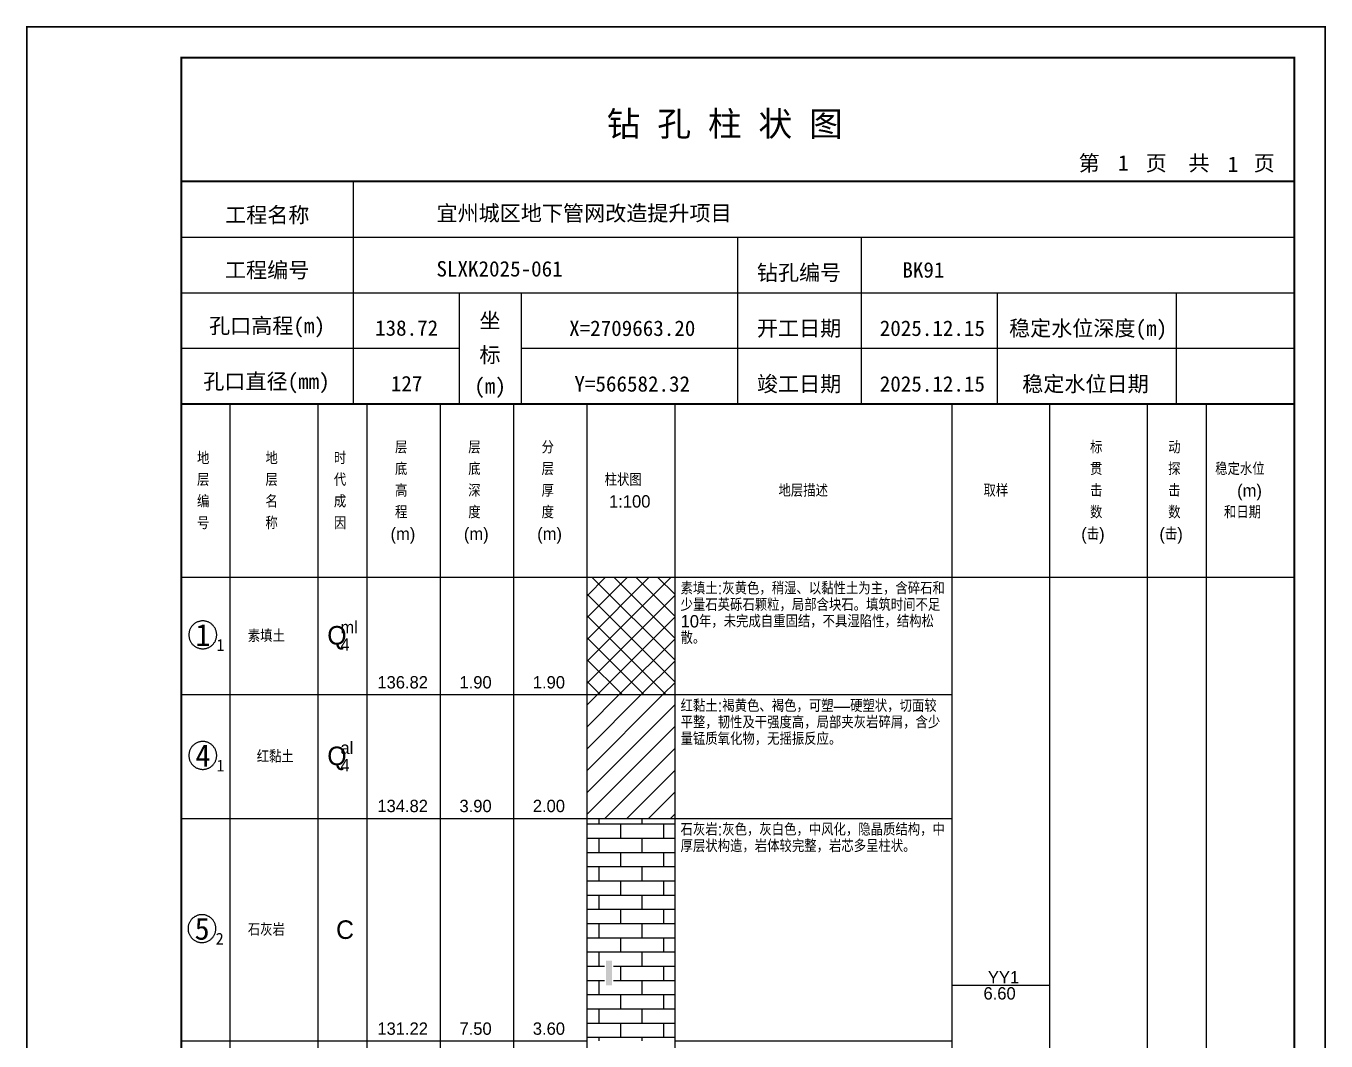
# Model space of a CAD drawing. Header units: millimetres. Extents: x 12489 to 89920, y 4630 to 4927.
# Drawn here: x 32289.3 to 32499.6, y 4762.7 to 4926.8 of the extents above; entities that cross this region are included whole.
import ezdxf
from ezdxf.enums import TextEntityAlignment as Align

# ---------------------------------------------------------------- set-up
doc = ezdxf.new("R2010")
doc.units = ezdxf.units.MM
doc.layers.add('ZZT_TC', color=7, linetype='Continuous')
doc.styles.add('成果图图块', font='', dxfattribs={"height": 2.5})
doc.styles.add('成果图模板', font='')
doc.styles.add('成果图模板标题', font='simhei.ttf')
doc.styles.add('成果图表体', font='Comfont.shx', dxfattribs={"height": 2, "bigfont": 'Hztxt12a.shx'})
doc.styles.get('成果图图块').set_extended_font_data('FangSong_GB2312')
doc.styles.get('成果图模板').set_extended_font_data('FangSong_GB2312')

# ---------------------------------------------------------------- blocks, each defined once
blk = doc.blocks.new('DCBH-1-1-1129', base_point=(0.3, -0.11))
at = {"layer": 'ZZT_TC', "color": 7}
blk.add_polyline3d([(-0.19, 2.31, 0), (-0.3, 2.31, 0), (-0.41, 2.3, 0), (-0.52, 2.29, 0), (-0.63, 2.27, 0), (-0.73, 2.24, 0), (-0.84, 2.21, 0), (-0.95, 2.18, 0), (-1.05, 2.14, 0), (-1.15, 2.09, 0), (-1.25, 2.04, 0), (-1.35, 1.99, 0), (-1.44, 1.93, 0), (-1.53, 1.87, 0), (-1.62, 1.8, 0), (-1.7, 1.73, 0), (-1.78, 1.65, 0), (-1.86, 1.57, 0), (-1.93, 1.49, 0), (-2, 1.4, 0), (-2.06, 1.31, 0), (-2.12, 1.22, 0), (-2.17, 1.12, 0), (-2.22, 1.02, 0), (-2.27, 0.92, 0), (-2.31, 0.82, 0), (-2.34, 0.71, 0), (-2.37, 0.61, 0), (-2.4, 0.5, 0), (-2.41, 0.39, 0), (-2.43, 0.28, 0), (-2.44, 0.17, 0), (-2.44, 0.06, 0), (-2.44, -0.05, 0), (-2.43, -0.16, 0), (-2.41, -0.27, 0), (-2.4, -0.38, 0), (-2.37, -0.49, 0), (-2.34, -0.6, 0), (-2.31, -0.7, 0), (-2.27, -0.8, 0), (-2.22, -0.9, 0), (-2.17, -1, 0), (-2.12, -1.1, 0), (-2.06, -1.19, 0), (-2, -1.28, 0), (-1.93, -1.37, 0), (-1.86, -1.45, 0), (-1.78, -1.53, 0), (-1.7, -1.61, 0), (-1.62, -1.68, 0), (-1.53, -1.75, 0), (-1.44, -1.81, 0), (-1.35, -1.87, 0), (-1.25, -1.93, 0), (-1.15, -1.98, 0), (-1.05, -2.02, 0), (-0.95, -2.06, 0), (-0.84, -2.1, 0), (-0.73, -2.13, 0), (-0.63, -2.15, 0), (-0.52, -2.17, 0), (-0.41, -2.18, 0), (-0.3, -2.19, 0), (-0.19, -2.19, 0), (-0.08, -2.19, 0), (0.03, -2.18, 0), (0.14, -2.17, 0), (0.25, -2.15, 0), (0.36, -2.13, 0), (0.47, -2.1, 0), (0.57, -2.06, 0), (0.67, -2.02, 0), (0.77, -1.98, 0), (0.87, -1.93, 0), (0.97, -1.87, 0), (1.06, -1.81, 0), (1.15, -1.75, 0), (1.24, -1.68, 0), (1.32, -1.61, 0), (1.4, -1.53, 0), (1.48, -1.45, 0), (1.55, -1.37, 0), (1.62, -1.28, 0), (1.68, -1.19, 0), (1.74, -1.1, 0), (1.8, -1, 0), (1.85, -0.9, 0), (1.89, -0.8, 0), (1.93, -0.7, 0), (1.97, -0.6, 0), (2, -0.49, 0), (2.02, -0.38, 0), (2.04, -0.27, 0), (2.05, -0.16, 0), (2.06, -0.05, 0), (2.06, 0.06, 0), (2.06, 0.17, 0), (2.05, 0.28, 0), (2.04, 0.39, 0), (2.02, 0.5, 0), (2, 0.61, 0), (1.97, 0.71, 0), (1.93, 0.82, 0), (1.89, 0.92, 0), (1.85, 1.02, 0), (1.8, 1.12, 0), (1.74, 1.22, 0), (1.68, 1.31, 0), (1.62, 1.4, 0), (1.55, 1.49, 0), (1.48, 1.57, 0), (1.4, 1.65, 0), (1.32, 1.73, 0), (1.24, 1.8, 0), (1.15, 1.87, 0), (1.06, 1.93, 0), (0.97, 1.99, 0), (0.87, 2.04, 0), (0.77, 2.09, 0), (0.67, 2.14, 0), (0.57, 2.18, 0), (0.47, 2.21, 0), (0.36, 2.24, 0), (0.25, 2.27, 0), (0.14, 2.29, 0), (0.03, 2.3, 0), (-0.08, 2.31, 0), (-0.19, 2.31, 0)], dxfattribs=at)
at = {"style": '成果图图块'}
blk.add_text('1', height=3.57, dxfattribs=at).set_placement((-0.16, -1.74), align=Align.CENTER)
blk.add_text('1', height=1.91, dxfattribs=at).set_placement((2.03, -2.53))
blk = doc.blocks.new('DCBH-1-1-1130', base_point=(0.3, -0.11))
at = {"layer": 'ZZT_TC', "color": 7}
blk.add_polyline3d([(-0.19, 2.31, 0), (-0.3, 2.31, 0), (-0.41, 2.3, 0), (-0.52, 2.29, 0), (-0.63, 2.27, 0), (-0.73, 2.24, 0), (-0.84, 2.21, 0), (-0.95, 2.18, 0), (-1.05, 2.14, 0), (-1.15, 2.09, 0), (-1.25, 2.04, 0), (-1.35, 1.99, 0), (-1.44, 1.93, 0), (-1.53, 1.87, 0), (-1.62, 1.8, 0), (-1.7, 1.73, 0), (-1.78, 1.65, 0), (-1.86, 1.57, 0), (-1.93, 1.49, 0), (-2, 1.4, 0), (-2.06, 1.31, 0), (-2.12, 1.22, 0), (-2.17, 1.12, 0), (-2.22, 1.02, 0), (-2.27, 0.92, 0), (-2.31, 0.82, 0), (-2.34, 0.71, 0), (-2.37, 0.61, 0), (-2.4, 0.5, 0), (-2.41, 0.39, 0), (-2.43, 0.28, 0), (-2.44, 0.17, 0), (-2.44, 0.06, 0), (-2.44, -0.05, 0), (-2.43, -0.16, 0), (-2.41, -0.27, 0), (-2.4, -0.38, 0), (-2.37, -0.49, 0), (-2.34, -0.6, 0), (-2.31, -0.7, 0), (-2.27, -0.8, 0), (-2.22, -0.9, 0), (-2.17, -1, 0), (-2.12, -1.1, 0), (-2.06, -1.19, 0), (-2, -1.28, 0), (-1.93, -1.37, 0), (-1.86, -1.45, 0), (-1.78, -1.53, 0), (-1.7, -1.61, 0), (-1.62, -1.68, 0), (-1.53, -1.75, 0), (-1.44, -1.81, 0), (-1.35, -1.87, 0), (-1.25, -1.93, 0), (-1.15, -1.98, 0), (-1.05, -2.02, 0), (-0.95, -2.06, 0), (-0.84, -2.1, 0), (-0.73, -2.13, 0), (-0.63, -2.15, 0), (-0.52, -2.17, 0), (-0.41, -2.18, 0), (-0.3, -2.19, 0), (-0.19, -2.19, 0), (-0.08, -2.19, 0), (0.03, -2.18, 0), (0.14, -2.17, 0), (0.25, -2.15, 0), (0.36, -2.13, 0), (0.47, -2.1, 0), (0.57, -2.06, 0), (0.67, -2.02, 0), (0.77, -1.98, 0), (0.87, -1.93, 0), (0.97, -1.87, 0), (1.06, -1.81, 0), (1.15, -1.75, 0), (1.24, -1.68, 0), (1.32, -1.61, 0), (1.4, -1.53, 0), (1.48, -1.45, 0), (1.55, -1.37, 0), (1.62, -1.28, 0), (1.68, -1.19, 0), (1.74, -1.1, 0), (1.8, -1, 0), (1.85, -0.9, 0), (1.89, -0.8, 0), (1.93, -0.7, 0), (1.97, -0.6, 0), (2, -0.49, 0), (2.02, -0.38, 0), (2.04, -0.27, 0), (2.05, -0.16, 0), (2.06, -0.05, 0), (2.06, 0.06, 0), (2.06, 0.17, 0), (2.05, 0.28, 0), (2.04, 0.39, 0), (2.02, 0.5, 0), (2, 0.61, 0), (1.97, 0.71, 0), (1.93, 0.82, 0), (1.89, 0.92, 0), (1.85, 1.02, 0), (1.8, 1.12, 0), (1.74, 1.22, 0), (1.68, 1.31, 0), (1.62, 1.4, 0), (1.55, 1.49, 0), (1.48, 1.57, 0), (1.4, 1.65, 0), (1.32, 1.73, 0), (1.24, 1.8, 0), (1.15, 1.87, 0), (1.06, 1.93, 0), (0.97, 1.99, 0), (0.87, 2.04, 0), (0.77, 2.09, 0), (0.67, 2.14, 0), (0.57, 2.18, 0), (0.47, 2.21, 0), (0.36, 2.24, 0), (0.25, 2.27, 0), (0.14, 2.29, 0), (0.03, 2.3, 0), (-0.08, 2.31, 0), (-0.19, 2.31, 0)], dxfattribs=at)
at = {"style": '成果图图块'}
blk.add_text('4', height=3.57, dxfattribs=at).set_placement((-0.16, -1.74), align=Align.CENTER)
blk.add_text('1', height=1.91, dxfattribs=at).set_placement((2.03, -2.53))
blk = doc.blocks.new('DCBH-1-1-1131', base_point=(0.43, -0.11))
at = {"layer": 'ZZT_TC', "color": 7}
blk.add_polyline3d([(-0.19, 2.31, 0), (-0.3, 2.31, 0), (-0.41, 2.3, 0), (-0.52, 2.29, 0), (-0.63, 2.27, 0), (-0.73, 2.24, 0), (-0.84, 2.21, 0), (-0.95, 2.18, 0), (-1.05, 2.14, 0), (-1.15, 2.09, 0), (-1.25, 2.04, 0), (-1.35, 1.99, 0), (-1.44, 1.93, 0), (-1.53, 1.87, 0), (-1.62, 1.8, 0), (-1.7, 1.73, 0), (-1.78, 1.65, 0), (-1.86, 1.57, 0), (-1.93, 1.49, 0), (-2, 1.4, 0), (-2.06, 1.31, 0), (-2.12, 1.22, 0), (-2.17, 1.12, 0), (-2.22, 1.02, 0), (-2.27, 0.92, 0), (-2.31, 0.82, 0), (-2.34, 0.71, 0), (-2.37, 0.61, 0), (-2.4, 0.5, 0), (-2.41, 0.39, 0), (-2.43, 0.28, 0), (-2.44, 0.17, 0), (-2.44, 0.06, 0), (-2.44, -0.05, 0), (-2.43, -0.16, 0), (-2.41, -0.27, 0), (-2.4, -0.38, 0), (-2.37, -0.49, 0), (-2.34, -0.6, 0), (-2.31, -0.7, 0), (-2.27, -0.8, 0), (-2.22, -0.9, 0), (-2.17, -1, 0), (-2.12, -1.1, 0), (-2.06, -1.19, 0), (-2, -1.28, 0), (-1.93, -1.37, 0), (-1.86, -1.45, 0), (-1.78, -1.53, 0), (-1.7, -1.61, 0), (-1.62, -1.68, 0), (-1.53, -1.75, 0), (-1.44, -1.81, 0), (-1.35, -1.87, 0), (-1.25, -1.93, 0), (-1.15, -1.98, 0), (-1.05, -2.02, 0), (-0.95, -2.06, 0), (-0.84, -2.1, 0), (-0.73, -2.13, 0), (-0.63, -2.15, 0), (-0.52, -2.17, 0), (-0.41, -2.18, 0), (-0.3, -2.19, 0), (-0.19, -2.19, 0), (-0.08, -2.19, 0), (0.03, -2.18, 0), (0.14, -2.17, 0), (0.25, -2.15, 0), (0.36, -2.13, 0), (0.47, -2.1, 0), (0.57, -2.06, 0), (0.67, -2.02, 0), (0.77, -1.98, 0), (0.87, -1.93, 0), (0.97, -1.87, 0), (1.06, -1.81, 0), (1.15, -1.75, 0), (1.24, -1.68, 0), (1.32, -1.61, 0), (1.4, -1.53, 0), (1.48, -1.45, 0), (1.55, -1.37, 0), (1.62, -1.28, 0), (1.68, -1.19, 0), (1.74, -1.1, 0), (1.8, -1, 0), (1.85, -0.9, 0), (1.89, -0.8, 0), (1.93, -0.7, 0), (1.97, -0.6, 0), (2, -0.49, 0), (2.02, -0.38, 0), (2.04, -0.27, 0), (2.05, -0.16, 0), (2.06, -0.05, 0), (2.06, 0.06, 0), (2.06, 0.17, 0), (2.05, 0.28, 0), (2.04, 0.39, 0), (2.02, 0.5, 0), (2, 0.61, 0), (1.97, 0.71, 0), (1.93, 0.82, 0), (1.89, 0.92, 0), (1.85, 1.02, 0), (1.8, 1.12, 0), (1.74, 1.22, 0), (1.68, 1.31, 0), (1.62, 1.4, 0), (1.55, 1.49, 0), (1.48, 1.57, 0), (1.4, 1.65, 0), (1.32, 1.73, 0), (1.24, 1.8, 0), (1.15, 1.87, 0), (1.06, 1.93, 0), (0.97, 1.99, 0), (0.87, 2.04, 0), (0.77, 2.09, 0), (0.67, 2.14, 0), (0.57, 2.18, 0), (0.47, 2.21, 0), (0.36, 2.24, 0), (0.25, 2.27, 0), (0.14, 2.29, 0), (0.03, 2.3, 0), (-0.08, 2.31, 0), (-0.19, 2.31, 0)], dxfattribs=at)
at = {"style": '成果图图块'}
blk.add_text('5', height=3.57, dxfattribs=at).set_placement((-0.16, -1.74), align=Align.CENTER)
blk.add_text('2', height=1.91, dxfattribs=at).set_placement((2.03, -2.53))
blk = doc.blocks.new('gkqy3.dwg', base_point=(0, -2))
blk.add_wipeout([(-0.7, -2.2), (0.7, -2.2), (0.7, 2.2), (-0.7, 2.2)])
at = {"color": 7}
blk.add_solid([(-0.5, -2), (0.5, -2), (-0.5, 2), (0.5, 2)], dxfattribs=at)
blk = doc.blocks.new('钻孔柱状图路桥昇龙制图梁世成校核莫家里.dwg91', base_point=(25, 236))
for p, q in [((52.82, 236), (52.82, 272)), ((25, 263), (205, 263)), ((115, 236), (115, 263)), ((135, 236), (135, 263)), ((25, 254), (205, 254)), ((70, 236), (70, 254)), ((80, 236), (80, 254)), ((157, 236), (157, 254)), ((185.95, 236), (185.95, 254)), ((25, 245), (70, 245)), ((80, 245), (205, 245))]:
    blk.add_line(p, q)
for points, const_width in [([(0, 0), (210, 0), (210, 297), (0, 297)], 0.25), ([(25, 5), (205, 5), (205, 292), (25, 292)], 0.3)]:
    blk.add_lwpolyline(points, close=True, dxfattribs=dict(const_width=const_width))
at = {"const_width": 0.3}
for points in [[(25, 272), (205, 272)], [(25, 236), (205, 236)]]:
    blk.add_lwpolyline(points, dxfattribs=at)
for s, height, style, p in [('钻 孔 柱 状 图', 4, '成果图模板标题', (93.8, 279.31)), ('第', 2.5, '成果图模板', (170.12, 273.7)), ('页', 2.5, '成果图模板', (180.96, 273.7)), ('共', 2.5, '成果图模板', (187.88, 273.7)), ('页', 2.5, '成果图模板', (198.44, 273.7)), ('工程名称', 2.5, '成果图模板', (32.07, 265.32)), ('宜州城区地下管网改造提升项目', 2.5, '成果图模板', (66.26, 265.61)), ('工程编号', 2.5, '成果图模板', (32.05, 256.41)), ('SLXK2025-061', 2.5, '成果图模板', (66.26, 256.61)), ('钻孔编号', 2.5, '成果图模板', (118.08, 256)), ('BK91', 2.5, '成果图模板', (141.61, 256.43)), ('孔口高程(m)', 2.5, '成果图模板', (29.48, 247.41)), ('坐', 2.5, '成果图模板', (73.21, 248.24)), ('开工日期', 2.5, '成果图模板', (118.08, 247)), ('稳定水位深度(m)', 2.5, '成果图模板', (158.86, 247)), ('标', 2.5, '成果图模板', (73.21, 242.7)), ('孔口直径(mm)', 2.5, '成果图模板', (28.54, 238.41)), ('(m) ', 2.5, '成果图模板', (72.38, 237.65)), ('竣工日期', 2.5, '成果图模板', (118.08, 238)), ('稳定水位日期', 2.5, '成果图模板', (160.99, 238))]:
    blk.add_text(s, height=height, dxfattribs=dict(style=style)).set_placement(p)
at = {"style": '成果图模板'}
for s, p in [('1', (177.35, 273.74)), ('1', (195.08, 273.53)), ('138.72', (61.43, 247.04)), ('X=2709663.20', (97.92, 247)), ('2025.12.15', (146.46, 247)), ('127', (61.43, 238.04)), ('Y=566582.32', (97.92, 238)), ('2025.12.15', (146.46, 238))]:
    blk.add_text(s, height=2.5, dxfattribs=at).set_placement(p, align=Align.CENTER)

msp = doc.modelspace()

# ---------------------------------------------------------------- hatches: boundary and pattern name
at = {"linetype": 'Continuous'}
h = msp.add_hatch(dxfattribs=at)
h.set_pattern_fill('GKSTT', scale=0.5, style=0, pattern_type=2)
h.set_pattern_definition([(45, (0, 0), (-1.76776695, 1.76776695), []), (135, (0, 0), (-1.76776695, -1.76776695), [])])
h.paths.add_polyline_path([(32380.06, 4818.71), (32394.29, 4818.71), (32394.29, 4837.71), (32380.06, 4837.71)])
h = msp.add_hatch(dxfattribs=at)
h.set_pattern_fill('GKNXT', scale=0.5, style=0, pattern_type=2)
h.set_pattern_definition([(45, (0, 0), (-1.76776695, 1.76776695), [])])
h.paths.add_polyline_path([(32380.06, 4798.71), (32394.29, 4798.71), (32394.29, 4818.71), (32380.06, 4818.71)])
h = msp.add_hatch(dxfattribs=at)
h.set_pattern_fill('GKSHY', scale=0.5, style=0, pattern_type=2)
h.set_pattern_definition([(0, (0, 0), (0, 2.3), []), (90, (0, 0), (-3.5, 2.3), [2.3, -2.3])])
h.paths.add_polyline_path([(32380.06, 4762.71), (32394.29, 4762.71), (32394.29, 4798.71), (32380.06, 4798.71)])

# ---------------------------------------------------------------- linework, layer by layer
at = {"color": 0}
for p, q in [((32314.45, 4837.71), (32322.35, 4837.71)), ((32314.45, 4818.71), (32314.45, 4837.71)), ((32322.35, 4818.71), (32322.35, 4837.71)), ((32314.45, 4818.71), (32322.35, 4818.71)), ((32314.45, 4818.71), (32322.35, 4818.71)), ((32314.45, 4798.71), (32314.45, 4818.71)), ((32322.35, 4798.71), (32322.35, 4818.71)), ((32314.45, 4798.71), (32322.35, 4798.71)), ((32314.45, 4798.71), (32322.35, 4798.71)), ((32314.45, 4762.71), (32314.45, 4798.71)), ((32322.35, 4762.71), (32322.35, 4798.71)), ((32314.45, 4762.71), (32322.35, 4762.71))]:
    msp.add_line(p, q, dxfattribs=at)
for points in [[(32314.45, 4865.71), (32322.35, 4865.71)], [(32314.45, 4837.71), (32314.45, 4865.71)], [(32322.35, 4837.71), (32322.35, 4865.71)], [(32322.35, 4865.71), (32336.58, 4865.71)], [(32322.35, 4837.71), (32322.35, 4865.71)], [(32336.58, 4837.71), (32336.58, 4865.71)], [(32336.58, 4865.71), (32344.49, 4865.71)], [(32336.58, 4837.71), (32336.58, 4865.71)], [(32344.49, 4837.71), (32344.49, 4865.71)], [(32344.49, 4865.71), (32356.35, 4865.71)], [(32344.49, 4837.71), (32344.49, 4865.71)], [(32356.35, 4837.71), (32356.35, 4865.71)], [(32356.35, 4865.71), (32368.2, 4865.71)], [(32356.35, 4837.71), (32356.35, 4865.71)], [(32368.2, 4837.71), (32368.2, 4865.71)], [(32368.2, 4865.71), (32380.06, 4865.71)], [(32368.2, 4837.71), (32368.2, 4865.71)], [(32380.06, 4837.71), (32380.06, 4865.71)], [(32380.06, 4865.71), (32394.29, 4865.71)], [(32380.06, 4837.71), (32380.06, 4865.71)], [(32394.29, 4837.71), (32394.29, 4865.71)], [(32394.29, 4865.71), (32439.11, 4865.71)], [(32394.29, 4837.71), (32394.29, 4865.71)], [(32439.11, 4837.71), (32439.11, 4865.71)], [(32439.11, 4865.71), (32454.92, 4865.71)], [(32439.11, 4837.71), (32439.11, 4865.71)], [(32454.92, 4837.71), (32454.92, 4865.71)], [(32454.92, 4865.71), (32470.73, 4865.71)], [(32454.92, 4837.71), (32454.92, 4865.71)], [(32470.73, 4837.71), (32470.73, 4865.71)], [(32470.73, 4865.71), (32480.22, 4865.71)], [(32470.73, 4837.71), (32470.73, 4865.71)], [(32480.22, 4837.71), (32480.22, 4865.71)], [(32480.22, 4865.71), (32494.45, 4865.71)], [(32480.22, 4837.71), (32480.22, 4865.71)], [(32494.45, 4837.71), (32494.45, 4865.71)], [(32314.45, 4837.71), (32322.35, 4837.71)], [(32314.45, 4643.71), (32314.45, 4837.71)], [(32314.45, 4837.71), (32322.35, 4837.71)], [(32322.35, 4643.71), (32322.35, 4837.71)], [(32322.35, 4837.71), (32336.58, 4837.71)], [(32322.35, 4643.71), (32322.35, 4837.71)], [(32322.35, 4837.71), (32336.58, 4837.71)], [(32322.35, 4837.71), (32336.58, 4837.71)], [(32322.35, 4818.71), (32322.35, 4837.71)], [(32336.58, 4643.71), (32336.58, 4837.71)], [(32336.58, 4818.71), (32336.58, 4837.71)], [(32336.58, 4837.71), (32344.49, 4837.71)], [(32336.58, 4643.71), (32336.58, 4837.71)], [(32336.58, 4837.71), (32344.49, 4837.71)], [(32336.58, 4837.71), (32344.49, 4837.71)], [(32336.58, 4818.71), (32336.58, 4837.71)], [(32344.49, 4643.71), (32344.49, 4837.71)], [(32344.49, 4818.71), (32344.49, 4837.71)], [(32344.49, 4837.71), (32356.35, 4837.71)], [(32344.49, 4643.71), (32344.49, 4837.71)], [(32344.49, 4837.71), (32356.35, 4837.71)], [(32344.49, 4837.71), (32356.35, 4837.71)], [(32344.49, 4818.71), (32344.49, 4837.71)], [(32356.35, 4643.71), (32356.35, 4837.71)], [(32356.35, 4818.71), (32356.35, 4837.71)], [(32356.35, 4837.71), (32368.2, 4837.71)], [(32356.35, 4643.71), (32356.35, 4837.71)], [(32356.35, 4837.71), (32368.2, 4837.71)], [(32356.35, 4837.71), (32368.2, 4837.71)], [(32356.35, 4818.71), (32356.35, 4837.71)], [(32368.2, 4643.71), (32368.2, 4837.71)], [(32368.2, 4818.71), (32368.2, 4837.71)], [(32368.2, 4837.71), (32380.06, 4837.71)], [(32368.2, 4643.71), (32368.2, 4837.71)], [(32368.2, 4837.71), (32380.06, 4837.71)], [(32368.2, 4837.71), (32380.06, 4837.71)], [(32368.2, 4818.71), (32368.2, 4837.71)], [(32380.06, 4643.71), (32380.06, 4837.71)], [(32380.06, 4818.71), (32380.06, 4837.71)], [(32380.06, 4837.71), (32394.29, 4837.71)], [(32380.06, 4643.71), (32380.06, 4837.71)], [(32380.06, 4837.71), (32394.29, 4837.71)], [(32394.29, 4643.71), (32394.29, 4837.71)], [(32394.29, 4837.71), (32439.11, 4837.71)], [(32394.29, 4643.71), (32394.29, 4837.71)], [(32394.29, 4837.71), (32439.11, 4837.71)], [(32394.29, 4837.71), (32439.11, 4837.71)], [(32394.29, 4818.71), (32394.29, 4837.71)], [(32439.11, 4643.71), (32439.11, 4837.71)], [(32439.11, 4818.71), (32439.11, 4837.71)], [(32439.11, 4837.71), (32454.92, 4837.71)], [(32439.11, 4643.71), (32439.11, 4837.71)], [(32439.11, 4837.71), (32454.92, 4837.71)], [(32454.92, 4643.71), (32454.92, 4837.71)], [(32454.92, 4837.71), (32470.73, 4837.71)], [(32454.92, 4643.71), (32454.92, 4837.71)], [(32454.92, 4837.71), (32470.73, 4837.71)], [(32470.73, 4643.71), (32470.73, 4837.71)], [(32470.73, 4837.71), (32480.22, 4837.71)], [(32470.73, 4643.71), (32470.73, 4837.71)], [(32470.73, 4837.71), (32480.22, 4837.71)], [(32480.22, 4643.71), (32480.22, 4837.71)], [(32480.22, 4837.71), (32494.45, 4837.71)], [(32480.22, 4643.71), (32480.22, 4837.71)], [(32480.22, 4837.71), (32494.45, 4837.71)], [(32494.45, 4643.71), (32494.45, 4837.71)], [(32322.35, 4818.71), (32336.58, 4818.71)], [(32322.35, 4818.71), (32336.58, 4818.71)], [(32322.35, 4798.71), (32322.35, 4818.71)], [(32336.58, 4798.71), (32336.58, 4818.71)], [(32336.58, 4818.71), (32344.49, 4818.71)], [(32336.58, 4818.71), (32344.49, 4818.71)], [(32336.58, 4798.71), (32336.58, 4818.71)], [(32344.49, 4798.71), (32344.49, 4818.71)], [(32344.49, 4818.71), (32356.35, 4818.71)], [(32344.49, 4818.71), (32356.35, 4818.71)], [(32344.49, 4798.71), (32344.49, 4818.71)], [(32356.35, 4798.71), (32356.35, 4818.71)], [(32356.35, 4818.71), (32368.2, 4818.71)], [(32356.35, 4818.71), (32368.2, 4818.71)], [(32356.35, 4798.71), (32356.35, 4818.71)], [(32368.2, 4798.71), (32368.2, 4818.71)], [(32368.2, 4818.71), (32380.06, 4818.71)], [(32368.2, 4818.71), (32380.06, 4818.71)], [(32368.2, 4798.71), (32368.2, 4818.71)], [(32380.06, 4798.71), (32380.06, 4818.71)], [(32394.29, 4818.71), (32439.11, 4818.71)], [(32394.29, 4818.71), (32439.11, 4818.71)], [(32394.29, 4798.71), (32394.29, 4818.71)], [(32439.11, 4798.71), (32439.11, 4818.71)], [(32322.35, 4798.71), (32336.58, 4798.71)], [(32322.35, 4798.71), (32336.58, 4798.71)], [(32322.35, 4762.71), (32322.35, 4798.71)], [(32336.58, 4762.71), (32336.58, 4798.71)], [(32336.58, 4798.71), (32344.49, 4798.71)], [(32336.58, 4798.71), (32344.49, 4798.71)], [(32336.58, 4762.71), (32336.58, 4798.71)], [(32344.49, 4762.71), (32344.49, 4798.71)], [(32344.49, 4798.71), (32356.35, 4798.71)], [(32344.49, 4798.71), (32356.35, 4798.71)], [(32344.49, 4762.71), (32344.49, 4798.71)], [(32356.35, 4762.71), (32356.35, 4798.71)], [(32356.35, 4798.71), (32368.2, 4798.71)], [(32356.35, 4798.71), (32368.2, 4798.71)], [(32356.35, 4762.71), (32356.35, 4798.71)], [(32368.2, 4762.71), (32368.2, 4798.71)], [(32368.2, 4798.71), (32380.06, 4798.71)], [(32368.2, 4798.71), (32380.06, 4798.71)], [(32368.2, 4762.71), (32368.2, 4798.71)], [(32380.06, 4762.71), (32380.06, 4798.71)], [(32394.29, 4798.71), (32439.11, 4798.71)], [(32394.29, 4798.71), (32439.11, 4798.71)], [(32394.29, 4762.71), (32394.29, 4798.71)], [(32439.11, 4762.71), (32439.11, 4798.71)], [(32439.11, 4771.71), (32454.92, 4771.71)], [(32322.35, 4762.71), (32336.58, 4762.71)], [(32336.58, 4762.71), (32344.49, 4762.71)], [(32344.49, 4762.71), (32356.35, 4762.71)], [(32356.35, 4762.71), (32368.2, 4762.71)], [(32368.2, 4762.71), (32380.06, 4762.71)], [(32394.29, 4762.71), (32439.11, 4762.71)]]:
    msp.add_lwpolyline(points, dxfattribs=at)
at = {"color": 7, "flags": 128}
for points in [[(32380.06, 4818.71), (32394.29, 4818.71)], [(32380.06, 4798.71), (32394.29, 4798.71)]]:
    msp.add_lwpolyline(points, dxfattribs=at)

# ---------------------------------------------------------------- block references
for name, p in [('DCBH-1-1-1129', (32318.4, 4828.21)), ('DCBH-1-1-1130', (32318.4, 4808.71)), ('DCBH-1-1-1131', (32318.4, 4780.71))]:
    msp.add_blockref(name, p)

# ---------------------------------------------------------------- texts
at = {"color": 0, "style": '成果图表体'}
for s, height, p in [('层', 2, (32349, 4857.71)), ('层', 2, (32360.85, 4857.71)), ('分', 2, (32372.71, 4857.71)), ('标', 2, (32461.41, 4857.71)), ('动', 2, (32474.05, 4857.71)), ('地', 2, (32316.98, 4855.96)), ('地', 2, (32328.05, 4855.96)), ('时', 2, (32339.11, 4855.96)), ('底', 2, (32349, 4854.21)), ('底', 2, (32360.85, 4854.21)), ('层', 2, (32372.71, 4854.21)), ('贯', 2, (32461.41, 4854.21)), ('探', 2, (32474.05, 4854.21)), ('稳定水位', 2, (32481.65, 4854.21)), ('层', 2, (32316.98, 4852.46)), ('层', 2, (32328.05, 4852.46)), ('代', 2, (32339.11, 4852.46)), ('高', 2, (32349, 4850.71)), ('深', 2, (32360.85, 4850.71)), ('厚', 2, (32372.71, 4850.71)), ('柱状图', 2, (32382.91, 4852.46)), ('地层描述', 2, (32411.02, 4850.71)), ('取样', 2, (32444.18, 4850.71)), ('击', 2, (32461.41, 4850.71)), ('击', 2, (32474.05, 4850.71)), ('(m)', 2, (32485.2, 4850.71)), ('编', 2, (32316.98, 4848.96)), ('名', 2, (32328.05, 4848.96)), ('成', 2, (32339.11, 4848.96)), ('1:100', 2, (32383.62, 4848.96)), ('程', 2, (32349, 4847.21)), ('度', 2, (32360.85, 4847.21)), ('度', 2, (32372.71, 4847.21)), ('数', 2, (32461.41, 4847.21)), ('数', 2, (32474.05, 4847.21)), ('和日期', 2, (32483.07, 4847.21)), ('号', 2, (32316.98, 4845.46)), ('称', 2, (32328.05, 4845.46)), ('因', 2, (32339.11, 4845.46)), ('(m)', 2, (32348.28, 4843.71)), ('(m)', 2, (32360.14, 4843.71)), ('(m)', 2, (32372, 4843.71)), ('(击)', 2, (32459.99, 4843.71)), ('(击)', 2, (32472.63, 4843.71)), ('Q', 3, (32338.05, 4826.81)), ('ml', 2, (32340.18, 4828.61)), ('素填土', 2, (32325.2, 4827.21)), ('4', 2, (32340.18, 4825.81)), ('136.82', 2, (32346.15, 4819.71)), ('1.90', 2, (32359.43, 4819.71)), ('1.90', 2, (32371.29, 4819.71)), ('al', 2, (32340.18, 4809.11)), ('红黏土', 2, (32326.63, 4807.71)), ('Q', 3, (32338.05, 4807.31)), ('4', 2, (32340.18, 4806.31)), ('134.82', 2, (32346.15, 4799.71)), ('3.90', 2, (32359.43, 4799.71)), ('2.00', 2, (32371.29, 4799.71)), ('石灰岩', 2, (32325.2, 4779.71)), ('C', 3, (32339.47, 4779.21)), ('YY1', 2, (32444.89, 4772.01)), ('6.60', 2, (32444.18, 4769.41)), ('131.22', 2, (32346.15, 4763.71)), ('7.50', 2, (32359.43, 4763.71)), ('3.60', 2, (32371.29, 4763.71))]:
    msp.add_text(s, height=height, dxfattribs=at).set_placement(p)
at = {"color": 0, "char_height": 2, "width": 43.0292, "attachment_point": 1, "line_spacing_factor": 0.8, "style": '成果图表体'}
for s, insert in [('素填土:灰黄色，稍湿、以黏性土为主，含碎石和少量石英砾石颗粒，局部含块石。填筑时间不足10年，未完成自重固结，不具湿陷性，结构松散。', (32395.19, 4836.91)), ('红黏土:褐黄色、褐色，可塑—硬塑状，切面较平整，韧性及干强度高，局部夹灰岩碎屑，含少量锰质氧化物，无摇振反应。', (32395.19, 4817.91)), ('石灰岩:灰色，灰白色，中风化，隐晶质结构，中厚层状构造，岩体较完整，岩芯多呈柱状。', (32395.19, 4797.91))]:
    msp.add_mtext(s, dxfattribs=dict(at, insert=insert))

# ---------------------------------------------------------------- next in the draw order: block references
msp.add_blockref('gkqy3.dwg', (32383.62, 4771.71))

# ---------------------------------------------------------------- next in the draw order: block references
msp.add_blockref('钻孔柱状图路桥昇龙制图梁世成校核莫家里.dwg91', (32314.45, 4865.71))

doc.saveas('drawing.dxf')
